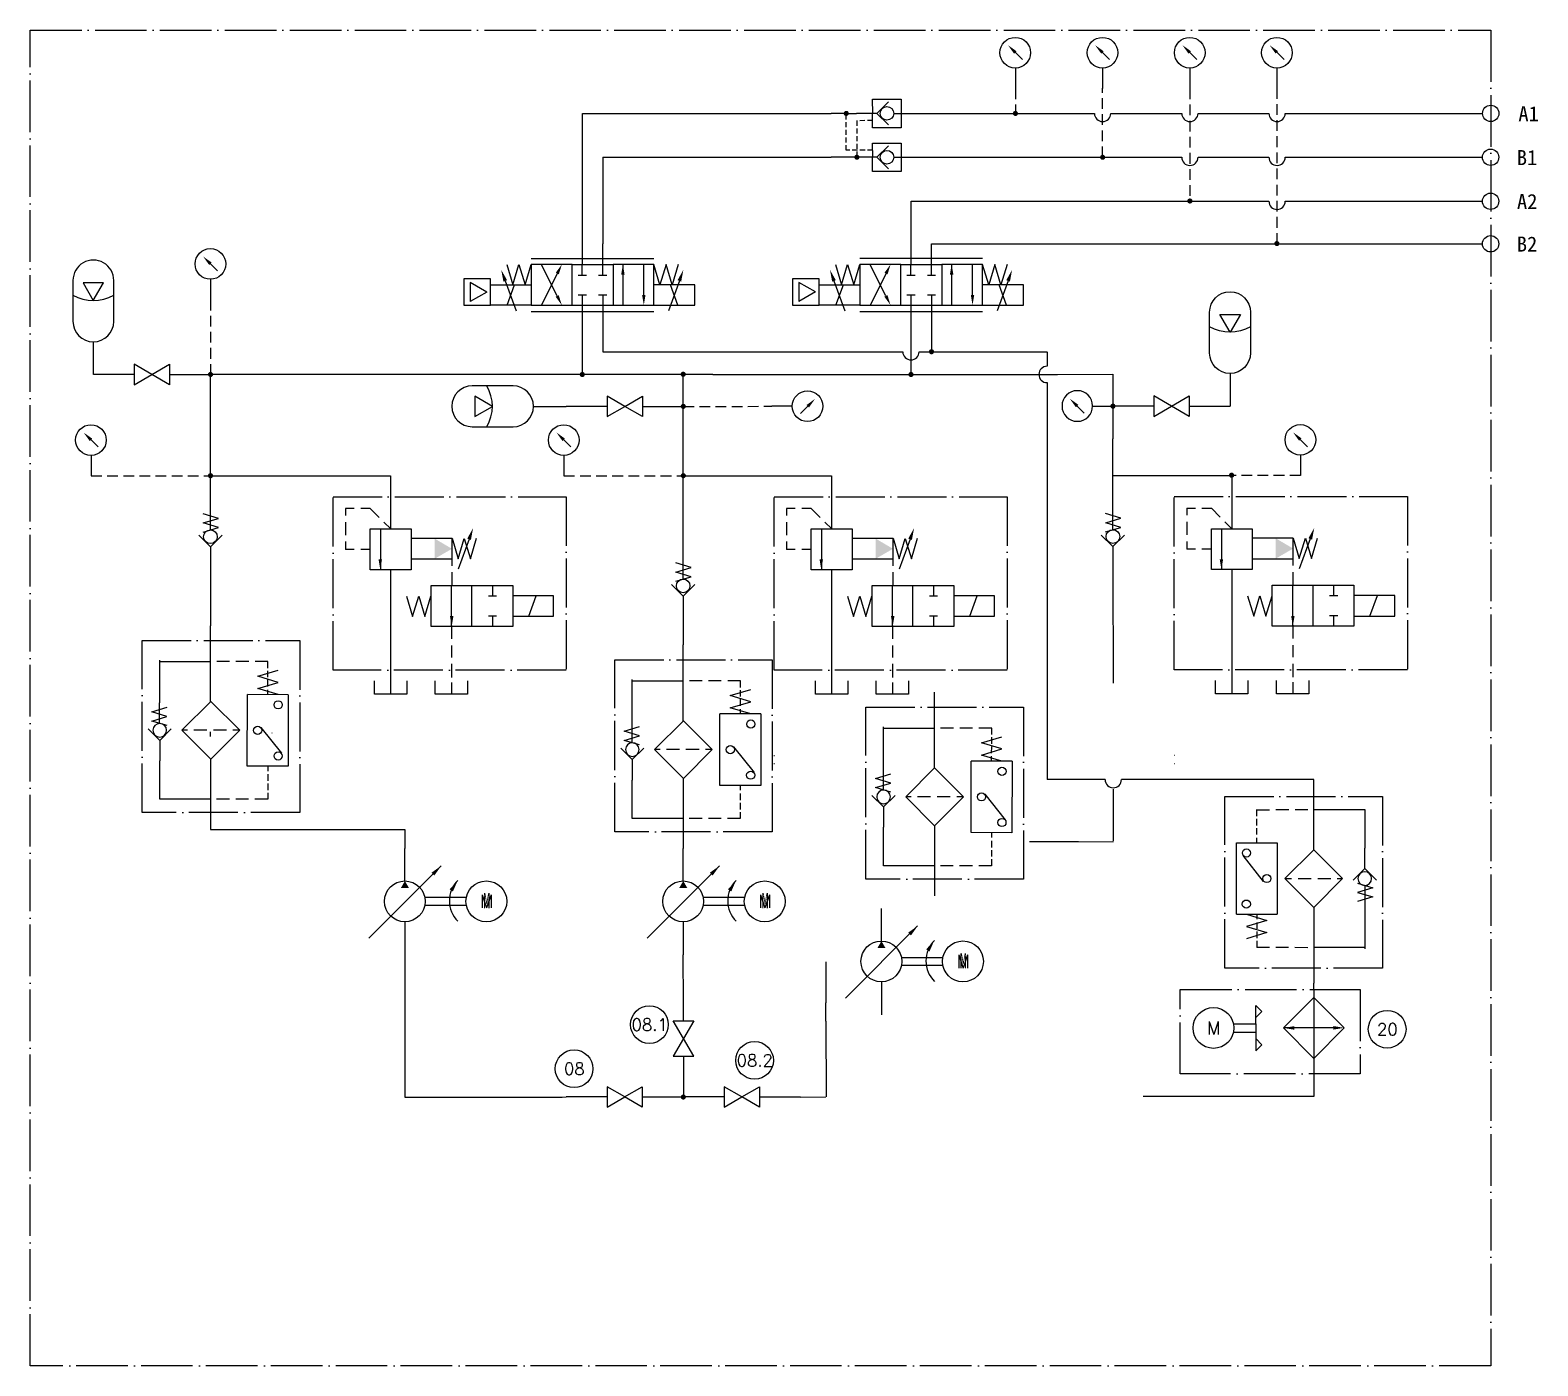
# Model space of a CAD drawing. Extents: x 245 to 8263, y -367 to 526.
# Drawn here: x 4630.7 to 4981.5, y -341.9 to -31.4 of the extents above; entities that cross this region are included whole.
import ezdxf
from ezdxf.enums import TextEntityAlignment as Align

# ---------------------------------------------------------------- set-up
doc = ezdxf.new("R2010")
doc.units = 0
doc.header["$LTSCALE"] = 5
doc.header["$MEASUREMENT"] = 0
doc.linetypes.add('ACAD_ISO04W100', pattern=[30, 24, -3, 0, -3])
doc.linetypes.add('HIDDEN', pattern=[0.375, 0.25, -0.125])
for name, color, linetype in [('11', 1, 'CONTINUOUS'), ('12', 2, 'CONTINUOUS'), ('16', 6, 'CONTINUOUS')]:
    doc.layers.add(name, color=color, linetype=linetype)
doc.styles.add('GB 3.5', font='simfang.ttf', dxfattribs={"width": 0.7, "height": 3.5})
doc.styles.add('HZ', font='txt', dxfattribs={"bigfont": 'hztxt'})
doc.styles.get("Standard").update_dxf_attribs({"font": '仿宋_GB2312.ttf', "height": 3.5})

# ---------------------------------------------------------------- blocks, each defined once
blk = doc.blocks.new('单向阀（简易符号）带弹簧')
at = {"layer": '11'}
for p, q in [((1.92, 11.94), (-1.83, 13.07)), ((-1.81, 10.82), (1.92, 11.94)), ((-0.03, 9.18), (-0.03, 14.18)), ((-2.88, 7.8), (-0.05, 4.97)), ((-1.83, 8.58), (1.92, 9.69)), ((1.92, 9.69), (-1.81, 10.82)), ((-0.05, 4.97), (2.78, 7.8)), ((-0.05, 4.98), (-0.05, -0.02))]:
    blk.add_line(p, q, dxfattribs=at)
blk.add_circle((-0.05, 7.44), 1.67, dxfattribs=at)
blk = doc.blocks.new('压力表')
at = {"layer": '11'}
for p, q in [((-0.75, 9.49), (1.71, 7.03)), ((-0.02, 4.97), (-0.02, -0.03))]:
    blk.add_line(p, q, dxfattribs=at)
blk.add_circle((-0.04, 8.72), 3.75, dxfattribs=at)
at = {"layer": '12'}
blk.add_solid([(-0.34, 8.49), (0.25, 9.08), (-1.83, 10.56)], dxfattribs=at)
blk = doc.blocks.new('5171', base_point=(201.3, 88.5))
at = {"layer": '11'}
for p, q in [((201.38, 88.43), (201.38, 93.43)), ((213.38, 93.43), (213.38, 88.43)), ((213.38, 88.43), (201.38, 88.43))]:
    blk.add_line(p, q, dxfattribs=at)
blk = doc.blocks.new('先导式电磁溢流阀')
at = {"layer": '11'}
for p, q in [((14.07, 5.12), (14.07, -7.91)), ((9.07, -7.91), (19.07, -7.91)), ((9.07, -17.91), (9.07, -7.91)), ((11.58, -7.87), (11.58, -17.89)), ((19.07, -7.91), (19.07, -17.91)), ((29.11, -10.25), (19.13, -10.25)), ((29.11, -10.21), (30.59, -15.21)), ((29.11, -15.25), (29.11, -10.25)), ((30.59, -15.21), (32.1, -10.22)), ((33.27, -10.43), (30.6, -17.74)), ((32.1, -10.22), (33.6, -15.21)), ((33.6, -15.21), (35.1, -10.21)), ((19.07, -17.91), (9.07, -17.91)), ((14.07, -17.91), (14.07, -48.31)), ((19.11, -15.25), (29.11, -15.25)), ((23.99, -31.77), (23.99, -21.77)), ((23.99, -21.77), (43.99, -21.77)), ((29.01, -31.77), (29.01, -21.76)), ((33.99, -31.74), (33.99, -21.74)), ((39.02, -21.78), (39.02, -24.26)), ((43.99, -21.77), (43.99, -31.77)), ((17.96, -24.33), (19.44, -29.33)), ((19.44, -29.33), (20.95, -24.35)), ((20.95, -24.35), (22.45, -29.33)), ((22.45, -29.33), (23.95, -24.33)), ((38.02, -24.26), (40.02, -24.26)), ((53.98, -24.28), (43.98, -24.28)), ((47.91, -29.28), (49.73, -24.28)), ((53.98, -29.28), (53.98, -24.28)), ((40.02, -29.26), (38.02, -29.26)), ((39.02, -29.26), (39.02, -31.78)), ((43.98, -29.28), (53.98, -29.28)), ((33.99, -31.77), (23.99, -31.77)), ((43.99, -31.77), (33.99, -31.77))]:
    blk.add_line(p, q, dxfattribs=at)
at = {"layer": '12'}
for p, q in [((3.04, -2.9), (3.04, -4.62)), ((5.16, -2.93), (3.04, -2.93)), ((9.07, -2.93), (6.76, -2.93)), ((11.26, -5.09), (9.08, -2.91)), ((3.04, -6.22), (3.04, -9.42)), ((14.09, -7.91), (12.39, -6.22)), ((3.04, -11.02), (3.04, -12.92)), ((5.16, -12.91), (3.04, -12.91)), ((9.07, -12.91), (6.76, -12.91)), ((29.04, -15.19), (29.04, -16.91)), ((29.04, -18.51), (29.04, -21.71)), ((29.02, -31.53), (29.02, -34.82)), ((29.02, -36.42), (29.02, -39.36)), ((29.02, -40.97), (29.02, -44.26)), ((29.02, -45.46), (29.02, -48.4))]:
    blk.add_line(p, q, dxfattribs=at)
at = {"layer": '12', "linetype": 'ACAD_ISO04W100', "ltscale": 0.1}
blk.add_lwpolyline([(-0.03, -0.06), (57.08, -0.06), (57.08, -42.45), (-0.03, -42.45)], close=True, dxfattribs=at)
at = {"layer": '12'}
for points in [[(24.83, -15.24), (29.1, -12.77), (24.83, -10.26)], [(32.84, -10.27), (33.74, -10.59), (34.27, -7.72)], [(11.12, -15.37), (11.96, -15.37), (11.54, -17.89)], [(29.45, -29.26), (28.61, -29.26), (29.03, -31.78)]]:
    blk.add_solid(points, dxfattribs=at)
at = {"layer": '11', "xscale": 0.66, "yscale": 0.66, "zscale": 0.66}
for p in [(10.05, -48.32), (24.94, -48.32)]:
    blk.add_blockref('5171', p, dxfattribs=at)
blk = doc.blocks.new('过滤器')
at = {"layer": '11'}
for p, q in [((10.08, 0.04), (17.15, 7.11)), ((17.15, 7.11), (24.22, 0.04)), ((17.15, -7.04), (10.08, 0.04)), ((24.22, 0.04), (17.15, -7.04)), ((10.09, -0.01), (0.09, -0.01)), ((24.24, -0.01), (34.24, -0.01))]:
    blk.add_line(p, q, dxfattribs=at)
at = {"layer": '12'}
for p, q in [((17.15, 7.11), (17.15, 5.44)), ((17.15, 3.85), (17.15, 0.65)), ((17.15, -0.95), (17.15, -4.15)), ((17.15, -5.69), (17.15, -7.03))]:
    blk.add_line(p, q, dxfattribs=at)
blk = doc.blocks.new('5236', base_point=(344.92, 42.98))
at = {"layer": '11'}
for p, q in [((342.02, 47.87), (343.5, 42.87)), ((343.5, 42.87), (345, 47.86)), ((345, 47.86), (346.51, 42.87)), ((346.51, 42.87), (348.01, 47.87))]:
    blk.add_line(p, q, dxfattribs=at)
blk = doc.blocks.new('回油过滤器')
at = {"layer": '11'}
for p, q in [((0, -7.14), (0, 0)), ((0, -7.36), (12.47, -7.36)), ((12.47, -7.36), (12.47, -16.78)), ((-18.99, -32.95), (-18.97, -15.46)), ((-18.97, -15.46), (-8.97, -15.48)), ((-8.97, -15.48), (-8.99, -32.97)), ((-12.31, -24.92), (-17.34, -18.62)), ((-18.99, -32.95), (-8.99, -32.97)), ((12.48, -30.98), (12.47, -41.39)), ((12.47, -41.08), (0, -41.07)), ((0, -41.3), (0, -49.85))]:
    blk.add_line(p, q, dxfattribs=at)
for centre in [(-16.52, -17.96), (-11.52, -24.23), (-16.54, -30.48)]:
    blk.add_circle(centre, 1, dxfattribs=at)
at = {"layer": '12'}
for p, q in [((-13.97, -8.96), (-13.97, -7.36)), ((-13.98, -13.47), (-13.98, -11.87)), ((-13.98, -15.44), (-13.98, -14.27))]:
    blk.add_line(p, q, dxfattribs=at)
at = {"layer": '12', "linetype": 'HIDDEN', "ltscale": 2.5}
for p, q in [((-13.97, -7.37), (0, -7.36)), ((-13.98, -11.21), (-13.98, -9.61)), ((-14, -32.99), (-14, -34.16)), ((-14, -34.96), (-14.01, -36.56)), ((-14.01, -37.21), (-14.01, -38.81)), ((-14.01, -39.47), (-14.01, -41.07)), ((-14.01, -41.05), (0, -41.07))]:
    blk.add_line(p, q, dxfattribs=at)
at = {"layer": '12', "linetype": 'ACAD_ISO04W100', "ltscale": 0.1}
blk.add_lwpolyline([(-21.8, -4.13), (16.79, -4.13), (16.79, -46.19), (-21.8, -46.19)], close=True, dxfattribs=at)
at = {"layer": '11', "rotation": 90}
blk.add_blockref('过滤器', (-0.01, -41.39), dxfattribs=at)
at = {"layer": '11', "xscale": -1}
for name, p, rotation in [('单向阀（简易符号）带弹簧', (12.52, -16.8), 180), ('5236', (-11.64, -35.88), 89.93440482208143)]:
    blk.add_blockref(name, p, dxfattribs=dict(at, rotation=rotation))
blk = doc.blocks.new('圆点')
at = {"layer": '12', "const_width": 0.625}
blk.add_lwpolyline([(-0.35, 0.06, 1), (0.28, 0.06, 1)], format="xyb", close=True, dxfattribs=at)
blk = doc.blocks.new('E型')
at = {"layer": '11'}
for p, q in [((1.5, 7.43), (3.5, 7.43)), ((2.49, 7.43), (2.49, 9.94)), ((6.5, 7.43), (8.5, 7.43)), ((7.49, 7.43), (7.49, 9.94)), ((1.5, 2.54), (3.5, 2.54)), ((2.49, 2.54), (2.49, 0.02)), ((6.5, 2.54), (8.5, 2.54)), ((7.49, 2.54), (7.49, 0.02))]:
    blk.add_line(p, q, dxfattribs=at)
blk = doc.blocks.new('5221', base_point=(319.6, 303.8))
at = {"layer": '11'}
blk.add_line((318.28, 300.92), (315.62, 293.63), dxfattribs=at)
at = {"layer": '12'}
blk.add_solid([(317.83, 301.09), (318.73, 300.76), (319.26, 303.63)], dxfattribs=at)
blk = doc.blocks.new('FHYA10', base_point=(659.66, 112.03))
at = {"layer": '11'}
for p, q in [((653.65, 112.02), (655.13, 107.02)), ((655.13, 107.02), (656.64, 112)), ((656.64, 112), (658.14, 107.02)), ((658.14, 107.02), (659.64, 112.02))]:
    blk.add_line(p, q, dxfattribs=at)
blk = doc.blocks.new('FHYA13', base_point=(778.42, 446.4))
at = {"layer": '11'}
for p, q in [((768.41, 451.41), (778.41, 451.41)), ((768.41, 446.41), (768.41, 451.41)), ((772.54, 446.41), (774.36, 451.41)), ((778.41, 446.41), (768.41, 446.41))]:
    blk.add_line(p, q, dxfattribs=at)
blk = doc.blocks.new('电磁换向阀')
at = {"layer": '11'}
for p, q in [((-2.49, 10.03), (-2.49, 15.03)), ((2.49, 10.03), (2.49, 15.03)), ((-15.07, 11.48), (14.98, 11.48)), ((-15.04, 9.99), (-15.04, -0.01)), ((-5.04, 9.99), (-15.04, 9.99)), ((-8.68, 2.28), (-12.59, 10.04)), ((-8.65, 7.76), (-12.54, 0.02)), ((-5.04, -0.01), (-5.04, 9.99)), ((-5, 9.99), (5, 9.99)), ((15, 10), (5, 10)), ((5, 10), (5, 0)), ((7.46, 0.06), (7.46, 10.04)), ((12.54, 2.54), (12.54, 10.01)), ((15, 0), (15, 10)), ((-25.04, 6.49), (-31.54, 6.49)), ((-31.54, 6.49), (-31.54, -0.01)), ((-30, 5.59), (-30, 0.9)), ((-25.93, 3.24), (-30, 5.59)), ((-25.04, -0.01), (-25.04, 6.49)), ((-25.93, 3.24), (-30, 0.9)), ((-5, 0), (5, 0)), ((-31.54, -0.01), (-25.04, -0.01)), ((-15.07, -1.52), (14.98, -1.52)), ((-15.04, -0.01), (-5.04, -0.01)), ((-2.53, -0.01), (-2.53, -5.01)), ((2.49, -0.01), (2.49, -5.01)), ((5, 0), (15, 0))]:
    blk.add_line(p, q, dxfattribs=at)
at = {"layer": '12'}
for points in [[(-9.02, 7.95), (-8.27, 7.57), (-7.52, 10.01)], [(7, 7.52), (7.84, 7.52), (7.42, 10.04)], [(-8.3, 2.47), (-9.05, 2.09), (-7.54, 0.03)], [(12.96, 2.54), (12.12, 2.54), (12.54, 0.02)]]:
    blk.add_solid(points, dxfattribs=at)
at = {"layer": '11', "xscale": -1}
blk.add_blockref('5221', (-22.71, 8.83), dxfattribs=at)
at = {"layer": '11'}
blk.add_blockref('5221', (22.57, 8.83), dxfattribs=at)
at = {"layer": '16'}
for name, p in [('FHYA10', (-15.02, 10.02)), ('FHYA13', (-15.03, -0.02))]:
    blk.add_blockref(name, p, dxfattribs=at)
at = {"layer": '16', "xscale": -1}
for name, p in [('FHYA10', (14.98, 10.02)), ('FHYA13', (14.99, -0.02))]:
    blk.add_blockref(name, p, dxfattribs=at)
blk = doc.blocks.new('5172', base_point=(208.32, 41.13))
at = {"layer": '11'}
for p, q in [((213.14, 46.67), (203.14, 46.67)), ((203.14, 36.67), (213.14, 36.67))]:
    blk.add_line(p, q, dxfattribs=at)
for centre, start, end in [((203.14, 41.67), 90, 270), ((213.14, 41.67), 270, 90)]:
    blk.add_arc(centre, 5, start, end, dxfattribs=at)
blk = doc.blocks.new('FHYF27')
at = {"layer": '11'}
blk.add_line((-0.03, 8.01), (-0.03, 0.01), dxfattribs=at)
blk.add_lwpolyline([(2.49, 22.4), (-2.51, 22.4), (-0.01, 18.07)], close=True, dxfattribs=at)
blk.add_arc((0.01, 28.12), 10.05, 240.1609, 299.8391, dxfattribs=at)
at = {"layer": '11', "rotation": 90}
blk.add_blockref('5172', (0.55, 18.19), dxfattribs=at)
blk = doc.blocks.new('截止阀')
at = {"layer": '11'}
for p, q in [((10.02, 0.01), (0.02, 0.01)), ((14.37, 0.01), (10.04, 2.51)), ((10.04, 2.51), (10.04, -2.49)), ((10.04, -2.49), (14.37, 0.01)), ((14.36, 0.01), (18.69, 2.51)), ((18.69, -2.49), (14.36, 0.01)), ((18.69, 2.51), (18.69, -2.49)), ((18.71, 0.01), (28.71, 0.01))]:
    blk.add_line(p, q, dxfattribs=at)
blk = doc.blocks.new('电动机')
at = {"layer": '11'}
blk.add_circle((0.01, -0.08), 5, dxfattribs=at)
at = {"layer": '11', "style": 'HZ'}
blk.add_text('M', height=3.2, dxfattribs=at).set_placement((0.07, -0.1), align=Align.MIDDLE)
blk = doc.blocks.new('单向变量液压泵')
at = {"layer": '11'}
for p, q in [((-0.06, 17.98), (-0.06, 25.98)), ((8.8, 21.77), (-8.88, 4.09)), ((4.81, 14.06), (14.9, 14.06)), ((14.9, 12.06), (4.83, 12.06)), ((-0.06, 8.01), (-0.06, 0.01))]:
    blk.add_line(p, q, dxfattribs=at)
blk.add_circle((-0.08, 13.06), 5, dxfattribs=at)
blk.add_arc((17.85, 13.18), 7.03, 134.6929, 225.3648, dxfattribs=at)
at = {"layer": '12'}
for points in [[(6.48, 20.1), (7.15, 19.41), (8.86, 21.79)], [(-0.06, 18.05), (-1.06, 16.32), (0.94, 16.32)], [(10.89, 16.02), (11.7, 15.49), (12.87, 18.17)]]:
    blk.add_solid(points, dxfattribs=at)
blk = doc.blocks.new('变量泵')
at = {"layer": '11', "xscale": 0.95, "yscale": 0.95, "zscale": 0.95}
for name, p in [('单向变量液压泵', (0.06, -24.68)), ('电动机', (18.95, -12.19))]:
    blk.add_blockref(name, p, dxfattribs=at)
at = {"layer": '11', "insert": (18.21, -10.36), "char_height": 3.5, "width": 3.8597, "attachment_point": 1, "style": 'GB 3.5'}
blk.add_mtext('M', dxfattribs=at)
blk = doc.blocks.new('伺服阀')
at = {"layer": '11', "xscale": 0.95, "yscale": 0.95, "zscale": 0.95}
for name, p in [('电磁换向阀', (-2.36, 10.81)), ('E型', (-7.13, 10.78))]:
    blk.add_blockref(name, p, dxfattribs=at)
blk = doc.blocks.new('双向液压锁')
at = {"layer": '11'}
for p, q in [((3.72, 0), (0, 0)), ((3.72, 0), (6.24, 0)), ((11.24, 0), (6.24, 0)), ((10.2, -0.02), (10.18, 3.48)), ((10.18, 3.48), (17.18, 3.48)), ((14.07, 2.83), (11.24, 0)), ((11.24, 0), (14.07, -2.83)), ((17.18, 3.48), (17.18, -3.52)), ((10.18, -3.52), (10.15, -0.02)), ((17.18, -3.52), (10.18, -3.52)), ((15.45, -0.01), (20.45, -0.01)), ((10.2, -10.76), (10.18, -7.26)), ((10.18, -7.26), (17.18, -7.26)), ((17.18, -7.26), (17.18, -14.26)), ((11.24, -10.74), (0.01, -10.74)), ((10.18, -14.26), (10.15, -10.76)), ((14.07, -7.91), (11.24, -10.74)), ((11.24, -10.74), (14.07, -13.57)), ((15.45, -10.75), (20.45, -10.75)), ((17.18, -14.26), (10.18, -14.26))]:
    blk.add_line(p, q, dxfattribs=at)
for centre in [(13.7, 0.01), (13.7, -10.73)]:
    blk.add_circle(centre, 1.67, dxfattribs=at)
at = {"layer": '12', "linetype": 'HIDDEN'}
for p, q in [((3.72, -9.01), (3.72, 0)), ((10.17, -1.77), (6.33, -1.79)), ((6.33, -1.79), (6.33, -10.74)), ((10.19, -9.01), (3.72, -9.01))]:
    blk.add_line(p, q, dxfattribs=at)
blk = doc.blocks.new('out')
at = {"layer": '11', "linetype": 'HIDDEN', "ltscale": 2}
for p, q in [((100.72, 36.13), (100.74, 30.32)), ((121.02, 20.13), (121.02, 36.16)), ((141.31, 36.13), (141.33, 9.9)), ((161.61, 0), (161.61, 36.16))]:
    blk.add_line(p, q, dxfattribs=at)
at = {"layer": '11'}
for p, q in [((0, 30.32), (57.84, 30.32)), ((0, 0), (0, 30.32)), ((77.27, 30.32), (119.12, 30.32)), ((122.92, 30.32), (139.42, 30.32)), ((143.22, 30.32), (159.71, 30.32)), ((163.51, 30.32), (198.36, 30.32)), ((198.36, 30.32), (209.41, 30.32)), ((4.73, 20.13), (57.85, 20.13)), ((4.73, 20.13), (4.73, 0)), ((77.27, 20.13), (139.42, 20.13)), ((143.22, 20.13), (159.71, 20.13)), ((163.51, 20.13), (166.84, 20.13)), ((166.84, 20.13), (202.09, 20.13)), ((202.09, 20.13), (209.38, 20.13)), ((76.48, 0.08), (76.48, 9.9)), ((76.48, 9.9), (159.71, 9.9)), ((163.51, 9.9), (165.39, 9.9)), ((165.39, 9.9), (205.16, 9.9)), ((205.16, 9.9), (209.38, 9.9)), ((81.21, 0), (165.06, 0)), ((165.06, 0), (203.54, 0)), ((203.54, 0), (209.38, 0))]:
    blk.add_line(p, q, dxfattribs=at)
for centre in [(211.31, 30.32), (211.28, 20.13), (211.28, 9.9), (211.28, 0)]:
    blk.add_circle(centre, 1.9, dxfattribs=at)
for centre, end in [((121.02, 30.32), 0), ((141.32, 30.32), 0), ((161.61, 30.32), 0), ((141.32, 20.13), 360), ((161.61, 20.13), 0), ((161.61, 9.9), 0)]:
    blk.add_arc(centre, 1.9, 180, end, dxfattribs=at)
at = {"layer": '11', "xscale": 0.95, "yscale": 0.95, "zscale": 0.95}
for name, p in [('压力表', (100.74, 36.16)), ('压力表', (121.02, 36.16)), ('压力表', (141.33, 36.16)), ('压力表', (161.61, 36.16)), ('双向液压锁', (57.84, 30.33)), ('圆点', (61.41, 30.27)), ('圆点', (100.77, 30.26)), ('圆点', (63.89, 20.07)), ('圆点', (121.06, 20.07)), ('圆点', (141.36, 9.9)), ('圆点', (161.61, 0))]:
    blk.add_blockref(name, p, dxfattribs=at)
at = {"layer": '11', "char_height": 3.5, "attachment_point": 1}
for s, insert in [('A1', (217.75, 32)), ('B1', (217.38, 21.81)), ('A2', (217.42, 11.59)), ('B2', (217.38, 1.69))]:
    blk.add_mtext_dynamic_manual_height_columns(s, width=9.9137, gutter_width=16.62, heights=[0], dxfattribs=dict(at, insert=insert))

msp = doc.modelspace()

# ---------------------------------------------------------------- linework, layer by layer
at = {"layer": '11'}
for p, q in [((4835.6723, -81.0408), (4835.6723, -80.1057)), ((4759.1568, -100.0811), (4759.1568, -111.4234)), ((4763.927, -100.0811), (4763.927, -106.1332)), ((4835.6348, -100.0811), (4835.6348, -111.4234)), ((4840.4049, -100.0811), (4840.4049, -106.1332)), ((4763.9157, -106.1332), (4791.2463, -106.1332)), ((4791.2463, -106.1332), (4833.7348, -106.1332)), ((4837.5348, -106.1332), (4840.3937, -106.1332)), ((4840.3937, -106.1332), (4867.2717, -106.1332)), ((4867.283, -106.1332), (4867.283, -109.5234)), ((4672.6649, -134.9599), (4672.6649, -111.4234)), ((4789.5149, -111.4234), (4672.6649, -111.4234)), ((4677.4351, -111.4234), (4677.4351, -111.4234)), ((4782.6655, -126.2611), (4782.6655, -111.4234)), ((4789.5149, -111.4234), (4869.7121, -111.4234)), ((4869.7121, -111.4234), (4882.615, -111.3702)), ((4882.615, -111.3702), (4882.615, -126.4188)), ((4867.283, -113.3234), (4867.283, -205.6204)), ((4782.6655, -134.9599), (4782.6655, -126.2611)), ((4882.615, -134.9067), (4882.615, -126.4188)), ((4644.8847, -130.3276), (4644.8847, -134.9599)), ((4754.8853, -130.3276), (4754.8853, -134.9599)), ((4672.6649, -142.7636), (4672.6649, -134.9599)), ((4672.6649, -134.9599), (4714.5619, -134.9599)), ((4782.6436, -154.189), (4782.6655, -134.9599)), ((4782.6655, -134.9599), (4817.1619, -134.9599)), ((4882.615, -142.7104), (4882.615, -134.9067)), ((4882.615, -134.9067), (4910.2621, -134.9067)), ((4672.6975, -156.2349), (4672.6975, -169.8371)), ((4882.6038, -156.2026), (4882.6477, -183.1975)), ((4782.6323, -167.6812), (4782.6464, -174.315)), ((4672.6975, -195.6177), (4672.6975, -194.5145)), ((4686.9114, -194.7619), (4687.0074, -194.7619)), ((4686.9114, -196.6619), (4687.0074, -196.6619)), ((4803.7614, -200.004), (4803.8574, -200.004)), ((4803.7614, -201.904), (4803.8574, -201.904)), ((4896.8615, -199.9508), (4896.9575, -199.9508)), ((4896.8615, -201.8508), (4896.9575, -201.8508)), ((4874.6161, -205.6204), (4867.283, -205.6204)), ((4880.7932, -205.6204), (4874.6161, -205.6204)), ((4929.3685, -205.6204), (4884.5932, -205.6204)), ((4882.704, -207.8749), (4882.6477, -219.9485)), ((4672.6975, -217.1955), (4717.889, -217.1955)), ((4717.889, -217.1955), (4717.889, -221.6734)), ((4863.2028, -219.9967), (4874.5701, -220.0497)), ((4874.5701, -220.0497), (4882.647, -220.0874)), ((4717.889, -246.3385), (4717.889, -257.5527)), ((4782.6982, -257.5527), (4782.6464, -246.3385)), ((4815.8444, -248.0288), (4815.8444, -257.5527)), ((4782.6982, -253.7527), (4782.6982, -252.179)), ((4929.3685, -254.4991), (4929.3685, -252.9787)), ((4929.3685, -254.5386), (4929.3685, -268.6139)), ((4717.889, -257.5527), (4717.889, -279.5009)), ((4782.6982, -261.679), (4782.6982, -257.5527)), ((4815.8444, -261.7611), (4815.8444, -257.5527)), ((4915.869, -262.4547), (4915.869, -258.1285)), ((4915.869, -258.1285), (4917.284, -259.5435)), ((4915.869, -260.9585), (4917.284, -259.5435)), ((4922.2975, -263.3739), (4929.3685, -256.3028)), ((4929.3685, -256.3028), (4936.4396, -263.3739)), ((4782.6994, -265.8114), (4780.3244, -261.6978)), ((4780.3244, -261.6978), (4785.0744, -261.6978)), ((4785.0744, -261.6978), (4782.6994, -265.8114)), ((4815.8444, -261.7611), (4815.8744, -279.4322)), ((4910.6646, -262.4547), (4915.869, -262.4547)), ((4915.869, -262.4547), (4915.869, -264.3547)), ((4782.6994, -265.8099), (4780.3244, -269.9235)), ((4785.0744, -269.9235), (4782.6994, -265.8099)), ((4910.6585, -264.3547), (4915.869, -264.3547)), ((4915.869, -264.3547), (4915.869, -268.6809)), ((4915.869, -265.8509), (4917.284, -267.2659)), ((4929.3685, -270.445), (4922.2975, -263.3739)), ((4933.8764, -263.3502), (4922.3371, -263.3502)), ((4936.4396, -263.3739), (4929.3685, -270.445)), ((4780.3244, -269.9235), (4785.0744, -269.9235)), ((4782.6982, -269.9423), (4782.6982, -279.4423)), ((4915.869, -268.6809), (4917.284, -267.2659)), ((4929.3685, -268.6534), (4929.3685, -273.6534)), ((4929.3685, -273.6534), (4929.3685, -279.3074)), ((4717.889, -279.4893), (4754.4571, -279.4337)), ((4754.4571, -279.4337), (4755.3856, -279.4323)), ((4809.9276, -279.4423), (4815.8444, -279.4323)), ((4929.3685, -279.3074), (4889.6378, -279.3074))]:
    msp.add_line(p, q, dxfattribs=at)
at = {"layer": '11', "linetype": 'HIDDEN', "ltscale": 2}
for p, q in [((4672.6795, -94.0135), (4672.6795, -111.4787)), ((4782.6655, -118.8422), (4803.2504, -118.8276)), ((4644.8847, -134.9599), (4672.6649, -134.9599)), ((4754.8853, -134.9599), (4782.6655, -134.9599)), ((4926.258, -134.9067), (4910.2621, -134.9067))]:
    msp.add_line(p, q, dxfattribs=at)
at = {"layer": '11'}
for centre, start, end in [((4835.6348, -106.1332), 180, 0), ((4867.283, -111.4234), 90, 270), ((4882.6932, -205.6204), 180, 0)]:
    msp.add_arc(centre, 1.9, start, end, dxfattribs=at)
at = {"layer": '12', "linetype": 'ACAD_ISO04W100', "ltscale": 0.1}
for points in [[(4630.7033, -31.3597), (4970.5009, -31.3597), (4970.5009, -341.9454), (4630.7033, -341.9454)], [(4898.2476, -254.4272), (4940.1565, -254.4272), (4940.1565, -274.0816), (4898.2476, -274.0816)]]:
    msp.add_lwpolyline(points, close=True, dxfattribs=at)
at = {"layer": '12'}
for points in [[(4924.8571, -263.7899), (4924.8571, -262.9499), (4922.3371, -263.3699)], [(4933.8764, -262.9302), (4933.8764, -263.7702), (4936.3964, -263.3502)]]:
    msp.add_solid(points, dxfattribs=at)
at = {"layer": '16'}
for centre in [(4774.7834, -262.6068), (4946.419, -263.6699), (4799.2422, -270.9113), (4757.26, -272.8517)]:
    msp.add_circle(centre, 4.3855, dxfattribs=at)

# ---------------------------------------------------------------- block references
at = {"layer": '11'}
for name, p in [('out', (4759.1944, -81.0408)), ('伺服阀', (4763.9157, -106.1332)), ('变量泵', (4717.889, -221.6734)), ('变量泵', (4782.6464, -221.6734)), ('变量泵', (4828.7575, -235.6362))]:
    msp.add_blockref(name, p, dxfattribs=at)
at = {"layer": '11', "yscale": 0.95, "zscale": 0.95}
for name, p, xscale in [('压力表', (4672.6795, -94.0135), 0.95), ('电磁换向阀', (4838.0372, -95.3209), 0.95), ('E型', (4833.2671, -95.3515), 0.95), ('圆点', (4840.4388, -106.1885), 0.95), ('截止阀', (4645.3863, -111.4334), 0.95), ('圆点', (4672.6988, -111.4787), 0.95), ('圆点', (4759.1907, -111.4787), 0.95), ('圆点', (4782.6655, -111.4234), 0.95), ('圆点', (4835.6686, -111.4787), 0.95), ('截止阀', (4755.3869, -118.8523), 0.95), ('圆点', (4782.6994, -118.8975), 0.95), ('圆点', (4882.5812, -118.8443), -0.95), ('截止阀', (4909.8937, -118.7991), -0.95), ('压力表', (4644.8847, -134.9599), 0.95), ('压力表', (4754.8853, -134.9599), 0.95), ('压力表', (4926.258, -134.9067), 0.95), ('圆点', (4672.6988, -135.0152), 0.95), ('先导式电磁溢流阀', (4701.1965, -139.8231), 0.95), ('圆点', (4782.6994, -135.0152), 0.95), ('先导式电磁溢流阀', (4803.7965, -139.8231), 0.95), ('先导式电磁溢流阀', (4896.8966, -139.7699), 0.95), ('圆点', (4910.2621, -134.9067), 0.95), ('单向阀（简易符号）带弹簧', (4672.6975, -156.2349), 0.95), ('单向阀（简易符号）带弹簧', (4882.6477, -156.1817), 0.95), ('单向阀（简易符号）带弹簧', (4782.6762, -167.6603), 0.95), ('回油过滤器', (4929.3685, -205.6204), 0.95), ('电动机', (4905.995, -263.3096), 0.95), ('截止阀', (4782.6643, -279.4423), -0.95), ('截止阀', (4809.9276, -279.4423), -0.95), ('圆点', (4782.6982, -279.4976), 0.95)]:
    msp.add_blockref(name, p, dxfattribs=dict(at, xscale=xscale))
for name, p, xscale, rotation in [('FHYF27', (4645.4016, -111.4234), 0.95, 359.9843682537356), ('FHYF27', (4909.8784, -118.7891), -0.95, 0.01563174626443953), ('FHYF27', (4755.4022, -118.8422), 0.95, 89.98436825373555), ('压力表', (4803.2779, -118.8422), 0.95, 270), ('压力表', (4882.615, -118.7891), -0.95, 90), ('回油过滤器', (4672.6975, -217.1955), 0.95, 180), ('回油过滤器', (4782.6464, -221.6734), 0.95, 180), ('回油过滤器', (4841.0933, -232.667), 0.95, 180)]:
    msp.add_blockref(name, p, dxfattribs=dict(at, xscale=xscale, rotation=rotation))

# ---------------------------------------------------------------- texts
at = {"layer": '16', "style": 'HZ'}
for s, p in [('08.1', (4774.8354, -262.6206)), ('20', (4946.4711, -263.6838)), ('08.2', (4799.2942, -270.9251)), ('08', (4757.312, -272.8656))]:
    msp.add_text(s, height=2.80675, dxfattribs=at).set_placement(p, align=Align.MIDDLE)

doc.saveas('drawing.dxf')
